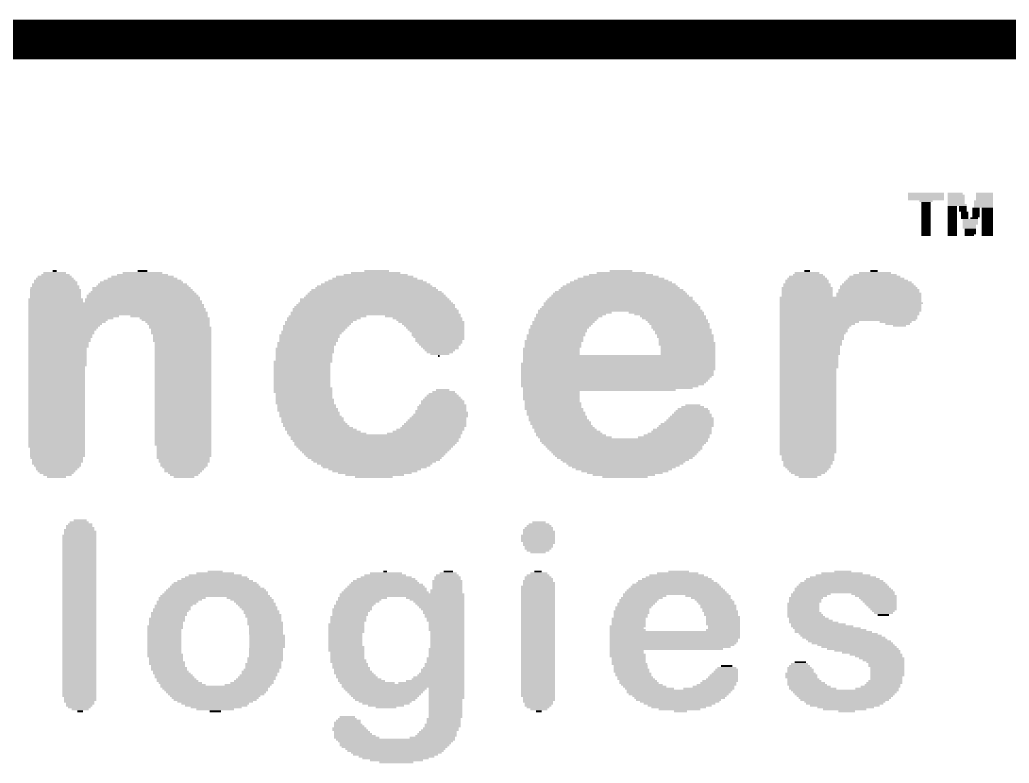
# Model space of a CAD drawing. Extents: x -52 to 61, y -28 to 22.
# Drawn here: x -12.52 to -5.86, y 5.52 to 10.52 of the extents above; entities that cross this region are included whole.
import ezdxf

# ---------------------------------------------------------------- set-up
doc = ezdxf.new("R2010")
doc.units = 0
for name, color, linetype in [('1', 12, 'CONTINUOUS'), ('16', 132, 'CONTINUOUS'), ('20', 53, 'CONTINUOUS'), ('21', 53, 'CONTINUOUS')]:
    doc.layers.add(name, color=color, linetype=linetype)

# ---------------------------------------------------------------- blocks, each defined once
blk = doc.blocks.new('RECT')
blk.add_solid([(-0.5, -0.5), (0.5, -0.5), (-0.5, 0.5), (0.5, 0.5)])

msp = doc.modelspace()

# ---------------------------------------------------------------- linework, layer by layer
at = {"layer": '1', "const_width": 0.2032}
msp.add_lwpolyline([(26.035, 10.3505), (-26.035, 10.3505)], dxfattribs=at)
at = {"layer": '16', "const_width": 0.2032}
msp.add_lwpolyline([(26.035, 10.3505), (-26.035, 10.3505)], dxfattribs=at)
at = {"layer": '20', "const_width": 0.2032}
msp.add_lwpolyline([(6.2548, 10.414), (-18.2245, 10.414)], dxfattribs=at)

# ---------------------------------------------------------------- block references
at = {"layer": '21', "yscale": 0.0127}
for p, xscale in [((-6.4199, 9.3472), 0.2413), ((-6.4199, 9.3345), 0.2413), ((-6.4199, 9.3218), 0.2413), ((-6.2167, 9.3345), 0.1143), ((-6.2167, 9.3218), 0.1143), ((-6.223, 9.3472), 0.1016), ((-6.0262, 9.3472), 0.1143), ((-6.0262, 9.3345), 0.1143), ((-6.0262, 9.3218), 0.1143), ((-6.4199, 9.3091), 0.2413), ((-6.4199, 9.2964), 0.0889), ((-6.4199, 9.2837), 0.0635), ((-6.4199, 9.271), 0.0635), ((-6.4199, 9.2583), 0.0635), ((-6.4199, 9.2456), 0.0635), ((-6.2167, 9.3091), 0.1143), ((-6.2167, 9.2964), 0.1143), ((-6.2167, 9.2837), 0.1143), ((-6.2103, 9.271), 0.127), ((-6.242, 9.2583), 0.0635), ((-6.242, 9.2456), 0.0635), ((-6.1722, 9.2583), 0.0508), ((-6.1722, 9.2456), 0.0508), ((-6.0833, 9.2456), 0.0508), ((-6.0325, 9.2964), 0.127), ((-6.0325, 9.2837), 0.127), ((-6.0325, 9.271), 0.127), ((-6.0325, 9.2583), 0.127), ((-6.0262, 9.3091), 0.1143), ((-6.0071, 9.2456), 0.0762), ((-6.4199, 9.2329), 0.0635), ((-6.4199, 9.2202), 0.0635), ((-6.4199, 9.2075), 0.0635), ((-6.4199, 9.1948), 0.0635), ((-6.4199, 9.1821), 0.0635), ((-6.242, 9.2329), 0.0635), ((-6.242, 9.2202), 0.0635), ((-6.242, 9.2075), 0.0635), ((-6.242, 9.1948), 0.0635), ((-6.242, 9.1821), 0.0635), ((-6.1722, 9.2329), 0.0508), ((-6.1595, 9.2202), 0.0508), ((-6.1595, 9.2075), 0.0508), ((-6.1595, 9.1948), 0.0508), ((-6.1595, 9.1821), 0.0508), ((-6.096, 9.1821), 0.0508), ((-6.0833, 9.2329), 0.0508), ((-6.0833, 9.2202), 0.0508), ((-6.0833, 9.2075), 0.0508), ((-6.0833, 9.1948), 0.0508), ((-6.0071, 9.2329), 0.0762), ((-6.0071, 9.2202), 0.0762), ((-6.0071, 9.2075), 0.0762), ((-6.0071, 9.1948), 0.0762), ((-6.0071, 9.1821), 0.0762), ((-6.4199, 9.1694), 0.0635), ((-6.4199, 9.1567), 0.0635), ((-6.4199, 9.144), 0.0635), ((-6.4199, 9.1313), 0.0635), ((-6.4199, 9.1186), 0.0635), ((-6.242, 9.1694), 0.0635), ((-6.242, 9.1567), 0.0635), ((-6.242, 9.144), 0.0635), ((-6.242, 9.1313), 0.0635), ((-6.242, 9.1186), 0.0635), ((-6.1278, 9.1313), 0.0889), ((-6.1278, 9.1186), 0.0889), ((-6.1214, 9.1694), 0.1016), ((-6.1214, 9.1567), 0.1016), ((-6.1214, 9.144), 0.1016), ((-6.0071, 9.1694), 0.0762), ((-6.0071, 9.1567), 0.0762), ((-6.0071, 9.144), 0.0762), ((-6.0071, 9.1313), 0.0762), ((-6.0071, 9.1186), 0.0762), ((-6.4199, 9.1059), 0.0635), ((-6.4199, 9.0932), 0.0635), ((-6.4199, 9.0805), 0.0635), ((-6.4199, 9.0678), 0.0635), ((-6.242, 9.1059), 0.0635), ((-6.242, 9.0932), 0.0635), ((-6.242, 9.0805), 0.0635), ((-6.242, 9.0678), 0.0635), ((-6.1214, 9.1059), 0.0762), ((-6.1214, 9.0932), 0.0762), ((-6.1214, 9.0805), 0.0762), ((-6.1278, 9.0678), 0.0635), ((-6.0071, 9.1059), 0.0762), ((-6.0071, 9.0932), 0.0762), ((-6.0071, 9.0805), 0.0762), ((-6.0071, 9.0678), 0.0762), ((-12.2809, 8.7884), 0.2286), ((-12.2746, 8.8011), 0.1905), ((-12.2809, 8.8138), 0.1524), ((-12.2809, 8.8265), 0.0254), ((-11.6904, 8.7884), 0.4191), ((-11.6904, 8.8011), 0.3429), ((-11.6904, 8.8138), 0.2667), ((-11.6904, 8.8265), 0.0635), ((-10.1283, 8.7884), 0.5207), ((-10.1219, 8.8011), 0.4318), ((-10.1219, 8.8138), 0.3302), ((-10.1156, 8.8265), 0.1651), ((-8.4709, 8.7884), 0.508), ((-8.4709, 8.8011), 0.4318), ((-8.4709, 8.8138), 0.3302), ((-8.4709, 8.8265), 0.1524), ((-7.22, 8.7884), 0.2413), ((-7.2136, 8.8011), 0.2032), ((-7.22, 8.8138), 0.1651), ((-7.22, 8.8265), 0.0381), ((-6.7628, 8.7884), 0.3429), ((-6.7628, 8.8011), 0.2921), ((-6.7628, 8.8138), 0.2159), ((-6.7691, 8.8265), 0.0508), ((-12.2809, 8.7376), 0.3048), ((-12.2746, 8.7249), 0.3175), ((-12.2746, 8.7503), 0.2921), ((-12.2809, 8.763), 0.2794), ((-12.2809, 8.7757), 0.254), ((-11.6904, 8.7249), 0.6223), ((-11.6904, 8.7376), 0.5969), ((-11.6967, 8.7503), 0.5588), ((-11.6904, 8.763), 0.5207), ((-11.6904, 8.7757), 0.4699), ((-10.1283, 8.7249), 0.7747), ((-10.1219, 8.7376), 0.7366), ((-10.1219, 8.7503), 0.6858), ((-10.1219, 8.763), 0.635), ((-10.1283, 8.7757), 0.5715), ((-8.4772, 8.7249), 0.7747), ((-8.4709, 8.7376), 0.7366), ((-8.4709, 8.7503), 0.6858), ((-8.4709, 8.763), 0.635), ((-8.4709, 8.7757), 0.5842), ((-7.22, 8.7376), 0.3175), ((-7.22, 8.7249), 0.3175), ((-7.22, 8.763), 0.2921), ((-7.22, 8.7503), 0.2921), ((-7.22, 8.7757), 0.2667), ((-6.7437, 8.7249), 0.508), ((-6.7437, 8.7376), 0.4826), ((-6.7437, 8.7503), 0.4572), ((-6.75, 8.763), 0.4191), ((-6.7564, 8.7757), 0.381), ((-12.2809, 8.7122), 0.3302), ((-12.2746, 8.6995), 0.3429), ((-12.2746, 8.6868), 0.3429), ((-12.2746, 8.6741), 0.3429), ((-12.2746, 8.6614), 0.3429), ((-12.2746, 8.6487), 0.3429), ((-11.6904, 8.6614), 0.7493), ((-11.684, 8.6487), 0.762), ((-11.6904, 8.6741), 0.7239), ((-11.6904, 8.6868), 0.6985), ((-11.6904, 8.6995), 0.6731), ((-11.6967, 8.7122), 0.6604), ((-10.1219, 8.6487), 0.9652), ((-10.1219, 8.6614), 0.9398), ((-10.1219, 8.6741), 0.9144), ((-10.1219, 8.6868), 0.889), ((-10.1283, 8.6995), 0.8509), ((-10.1219, 8.7122), 0.8128), ((-8.4709, 8.6487), 0.9652), ((-8.4772, 8.6614), 0.9271), ((-8.4772, 8.6741), 0.9017), ((-8.4772, 8.6868), 0.8763), ((-8.4709, 8.6995), 0.8382), ((-8.4772, 8.7122), 0.8001), ((-6.9279, 8.6487), 0.9525), ((-7.22, 8.7122), 0.3429), ((-7.22, 8.6995), 0.3429), ((-7.22, 8.6868), 0.3429), ((-7.22, 8.6741), 0.3429), ((-7.22, 8.6614), 0.3429), ((-6.7374, 8.6741), 0.5715), ((-6.7374, 8.6614), 0.5715), ((-6.7374, 8.6995), 0.5461), ((-6.7374, 8.6868), 0.5461), ((-6.7374, 8.7122), 0.5207), ((-12.2746, 8.636), 0.3683), ((-12.2746, 8.6233), 0.3683), ((-11.8745, 8.6106), 1.1684), ((-11.8681, 8.5979), 1.1811), ((-11.8681, 8.5852), 1.1811), ((-11.6904, 8.636), 0.7747), ((-11.684, 8.6233), 0.7874), ((-10.1283, 8.5852), 1.0795), ((-10.1219, 8.5979), 1.0668), ((-10.1219, 8.6106), 1.0414), ((-10.1283, 8.636), 1.0033), ((-10.1219, 8.6233), 1.016), ((-8.4709, 8.5852), 1.0668), ((-8.4772, 8.6106), 1.0287), ((-8.4709, 8.5979), 1.0414), ((-8.4772, 8.6233), 1.0033), ((-8.4772, 8.636), 0.9779), ((-6.9279, 8.636), 0.9525), ((-6.9279, 8.6233), 0.9525), ((-6.9279, 8.5979), 0.9525), ((-6.9279, 8.5852), 0.9525), ((-6.9215, 8.6106), 0.9652), ((-11.8618, 8.5725), 1.1938), ((-11.8618, 8.5598), 1.1938), ((-11.8555, 8.5471), 1.2065), ((-11.8555, 8.5344), 1.2065), ((-12.1539, 8.5217), 0.6096), ((-11.5126, 8.5217), 0.5207), ((-10.4458, 8.5217), 0.5207), ((-10.1283, 8.5471), 1.1303), ((-10.1219, 8.5344), 1.143), ((-10.1283, 8.5725), 1.1049), ((-10.1219, 8.5598), 1.1176), ((-9.8044, 8.5217), 0.508), ((-8.8075, 8.5344), 0.4699), ((-8.8201, 8.5217), 0.4445), ((-8.4772, 8.5598), 1.1049), ((-8.782, 8.5471), 0.4953), ((-8.4772, 8.5725), 1.0795), ((-8.1661, 8.5471), 0.508), ((-8.1471, 8.5344), 0.4699), ((-8.1217, 8.5217), 0.4445), ((-6.9279, 8.5725), 0.9525), ((-6.9279, 8.5598), 0.9525), ((-6.9342, 8.5471), 0.9398), ((-6.9342, 8.5344), 0.9398), ((-6.9405, 8.5217), 0.9271), ((-12.173, 8.509), 0.5715), ((-12.1984, 8.4836), 0.5207), ((-12.2111, 8.4709), 0.4953), ((-12.192, 8.4963), 0.5334), ((-12.2174, 8.4582), 0.4826), ((-11.4745, 8.509), 0.4699), ((-11.4681, 8.4963), 0.4572), ((-11.4554, 8.4836), 0.4318), ((-11.449, 8.4709), 0.4191), ((-11.4427, 8.4582), 0.4064), ((-10.522, 8.4582), 0.4445), ((-10.5029, 8.4836), 0.4572), ((-10.5092, 8.4709), 0.4445), ((-10.4711, 8.509), 0.4953), ((-10.4839, 8.4963), 0.4699), ((-9.7727, 8.509), 0.4699), ((-9.7599, 8.4963), 0.4445), ((-9.7473, 8.4836), 0.4445), ((-9.7346, 8.4709), 0.4191), ((-9.7282, 8.4582), 0.4064), ((-8.8773, 8.4582), 0.4064), ((-8.8582, 8.4836), 0.4191), ((-8.8646, 8.4709), 0.4064), ((-8.8392, 8.509), 0.4318), ((-8.8456, 8.4963), 0.4191), ((-8.1153, 8.509), 0.4318), ((-8.0962, 8.4963), 0.4191), ((-8.0899, 8.4836), 0.4064), ((-8.0772, 8.4709), 0.4064), ((-8.0709, 8.4582), 0.3937), ((-6.9469, 8.4963), 0.9144), ((-7.1374, 8.4836), 0.5334), ((-7.1501, 8.4709), 0.508), ((-7.1628, 8.4582), 0.4826), ((-6.9405, 8.509), 0.9271), ((-6.6231, 8.4836), 0.2159), ((-6.6104, 8.4709), 0.1651), ((-6.5977, 8.4582), 0.0889), ((-12.2238, 8.4455), 0.4699), ((-12.2365, 8.4201), 0.4445), ((-12.2365, 8.4074), 0.4445), ((-12.2301, 8.4328), 0.4572), ((-12.2428, 8.3947), 0.4318), ((-12.2428, 8.382), 0.4318), ((-11.4364, 8.4455), 0.4191), ((-11.43, 8.4328), 0.4064), ((-11.43, 8.4201), 0.4064), ((-11.43, 8.4074), 0.4064), ((-11.4237, 8.3947), 0.3937), ((-11.4237, 8.382), 0.3937), ((-10.5664, 8.3947), 0.4064), ((-10.5664, 8.382), 0.4064), ((-10.5473, 8.4201), 0.4191), ((-10.5537, 8.4074), 0.4064), ((-10.5347, 8.4328), 0.4191), ((-10.5283, 8.4455), 0.4318), ((-9.7218, 8.4455), 0.3937), ((-9.7155, 8.4328), 0.381), ((-9.7092, 8.4201), 0.3683), ((-9.7028, 8.4074), 0.3556), ((-9.7028, 8.3947), 0.3556), ((-9.6965, 8.382), 0.3429), ((-8.9091, 8.3947), 0.3937), ((-8.9154, 8.382), 0.381), ((-8.9027, 8.4074), 0.381), ((-8.8963, 8.4328), 0.3937), ((-8.8963, 8.4201), 0.3937), ((-8.8837, 8.4455), 0.3937), ((-8.0709, 8.4455), 0.3937), ((-8.0582, 8.4328), 0.3937), ((-8.0518, 8.4201), 0.381), ((-8.0518, 8.4074), 0.381), ((-8.0391, 8.3947), 0.381), ((-8.0391, 8.382), 0.381), ((-7.1692, 8.4455), 0.4699), ((-7.1755, 8.4328), 0.4572), ((-7.1755, 8.4201), 0.4572), ((-7.1819, 8.4074), 0.4445), ((-7.1882, 8.3947), 0.4318), ((-7.1882, 8.382), 0.4318), ((-12.2492, 8.3693), 0.4191), ((-12.2492, 8.3566), 0.4191), ((-12.2555, 8.3439), 0.4064), ((-12.2555, 8.3312), 0.4064), ((-12.2555, 8.3185), 0.4064), ((-11.4237, 8.3693), 0.3937), ((-11.4237, 8.3566), 0.3937), ((-11.4173, 8.3439), 0.381), ((-11.4173, 8.3312), 0.381), ((-11.4173, 8.3185), 0.381), ((-10.5918, 8.3185), 0.381), ((-10.5854, 8.3439), 0.3937), ((-10.5854, 8.3312), 0.3937), ((-10.5728, 8.3693), 0.3937), ((-10.5728, 8.3566), 0.3937), ((-9.6901, 8.3693), 0.3302), ((-9.6965, 8.3566), 0.3175), ((-9.6901, 8.3439), 0.3048), ((-9.6901, 8.3312), 0.2794), ((-9.6901, 8.3185), 0.254), ((-8.9218, 8.3566), 0.3937), ((-8.9281, 8.3439), 0.381), ((-8.9281, 8.3312), 0.381), ((-8.9281, 8.3185), 0.381), ((-8.9154, 8.3693), 0.381), ((-8.0328, 8.3693), 0.3683), ((-8.0328, 8.3566), 0.3683), ((-8.0264, 8.3439), 0.381), ((-8.0264, 8.3312), 0.381), ((-8.0201, 8.3185), 0.3683), ((-7.1946, 8.3566), 0.4191), ((-7.1946, 8.3439), 0.4191), ((-7.1946, 8.3312), 0.4191), ((-7.1882, 8.3693), 0.4318), ((-7.2009, 8.3185), 0.4064), ((-12.2619, 8.3058), 0.3937), ((-12.2619, 8.2931), 0.3937), ((-12.2619, 8.2804), 0.3937), ((-12.2619, 8.2677), 0.3937), ((-12.2619, 8.255), 0.3937), ((-11.4173, 8.3058), 0.381), ((-11.4173, 8.2931), 0.381), ((-11.4173, 8.2804), 0.381), ((-11.4173, 8.2677), 0.381), ((-11.4173, 8.255), 0.381), ((-10.5982, 8.3058), 0.3937), ((-10.5982, 8.2931), 0.3937), ((-10.5982, 8.2804), 0.3937), ((-10.6045, 8.2677), 0.381), ((-10.6045, 8.255), 0.381), ((-9.6837, 8.3058), 0.2413), ((-9.6901, 8.2931), 0.2032), ((-9.6901, 8.2804), 0.1778), ((-9.6901, 8.2677), 0.127), ((-9.6965, 8.255), 0.0127), ((-8.9408, 8.3058), 0.381), ((-8.9408, 8.2931), 0.381), ((-8.9408, 8.2804), 0.381), ((-8.9408, 8.2677), 0.381), ((-8.4836, 8.255), 1.2954), ((-8.0201, 8.3058), 0.3683), ((-8.0201, 8.2931), 0.3683), ((-8.0201, 8.2804), 0.3683), ((-8.0201, 8.2677), 0.3683), ((-7.2073, 8.255), 0.3937), ((-7.2009, 8.3058), 0.4064), ((-7.2009, 8.2931), 0.4064), ((-7.2009, 8.2804), 0.4064), ((-7.2009, 8.2677), 0.4064), ((-12.2619, 8.2423), 0.3937), ((-12.2619, 8.2296), 0.3937), ((-12.2619, 8.2169), 0.3937), ((-12.2619, 8.2042), 0.3937), ((-12.2619, 8.1915), 0.3937), ((-11.4173, 8.2423), 0.381), ((-11.4173, 8.2296), 0.381), ((-11.4173, 8.2169), 0.381), ((-11.4173, 8.2042), 0.381), ((-11.4173, 8.1915), 0.381), ((-10.6109, 8.2169), 0.3937), ((-10.6172, 8.2042), 0.381), ((-10.6172, 8.1915), 0.381), ((-10.6045, 8.2423), 0.381), ((-10.6045, 8.2296), 0.381), ((-8.49, 8.2042), 1.3081), ((-8.49, 8.1915), 1.3081), ((-8.4836, 8.2423), 1.2954), ((-8.4836, 8.2296), 1.2954), ((-8.4836, 8.2169), 1.2954), ((-7.2073, 8.2423), 0.3937), ((-7.2073, 8.2296), 0.3937), ((-7.2073, 8.2169), 0.3937), ((-7.2073, 8.2042), 0.3937), ((-7.2073, 8.1915), 0.3937), ((-12.2682, 8.1788), 0.381), ((-12.2682, 8.1661), 0.381), ((-12.2682, 8.1534), 0.381), ((-12.2682, 8.1407), 0.381), ((-12.2682, 8.128), 0.381), ((-12.2682, 8.1153), 0.381), ((-11.4173, 8.1788), 0.381), ((-11.4173, 8.1661), 0.381), ((-11.4173, 8.1534), 0.381), ((-11.4173, 8.1407), 0.381), ((-11.4173, 8.128), 0.381), ((-11.4173, 8.1153), 0.381), ((-10.6172, 8.1788), 0.381), ((-10.6172, 8.1661), 0.381), ((-10.6172, 8.1534), 0.381), ((-10.6172, 8.1407), 0.381), ((-10.6172, 8.128), 0.381), ((-10.6172, 8.1153), 0.381), ((-8.49, 8.1788), 1.3081), ((-8.49, 8.1661), 1.3081), ((-8.5027, 8.1153), 1.2827), ((-8.4963, 8.1534), 1.2954), ((-8.4963, 8.1407), 1.2954), ((-8.4963, 8.128), 1.2954), ((-7.2073, 8.1788), 0.3937), ((-7.2136, 8.1661), 0.381), ((-7.2136, 8.1534), 0.381), ((-7.2136, 8.1407), 0.381), ((-7.2136, 8.128), 0.381), ((-7.2136, 8.1153), 0.381), ((-12.2682, 8.1026), 0.381), ((-12.2682, 8.0899), 0.381), ((-12.2682, 8.0772), 0.381), ((-12.2682, 8.0645), 0.381), ((-12.2682, 8.0518), 0.381), ((-11.4173, 8.1026), 0.381), ((-11.4173, 8.0899), 0.381), ((-11.4173, 8.0772), 0.381), ((-11.4173, 8.0645), 0.381), ((-11.4173, 8.0518), 0.381), ((-10.6172, 8.1026), 0.381), ((-10.6172, 8.0899), 0.381), ((-10.6172, 8.0772), 0.381), ((-10.6172, 8.0645), 0.381), ((-10.6172, 8.0518), 0.381), ((-8.5281, 8.0645), 1.2319), ((-8.509, 8.1026), 1.27), ((-8.5153, 8.0899), 1.2573), ((-8.5217, 8.0772), 1.2446), ((-8.5471, 8.0518), 1.1938), ((-7.2136, 8.1026), 0.381), ((-7.2136, 8.0899), 0.381), ((-7.2136, 8.0772), 0.381), ((-7.2136, 8.0645), 0.381), ((-7.2136, 8.0518), 0.381), ((-12.2682, 8.0391), 0.381), ((-12.2682, 8.0264), 0.381), ((-12.2682, 8.0137), 0.381), ((-12.2682, 8.001), 0.381), ((-12.2682, 7.9883), 0.381), ((-11.4173, 8.0391), 0.381), ((-11.4173, 8.0264), 0.381), ((-11.4173, 8.0137), 0.381), ((-11.4173, 8.001), 0.381), ((-11.4173, 7.9883), 0.381), ((-10.6109, 8.0391), 0.3937), ((-10.6109, 8.0264), 0.3937), ((-10.6109, 8.0137), 0.3937), ((-10.6045, 8.001), 0.381), ((-10.6045, 7.9883), 0.381), ((-9.6711, 7.9883), 0.2159), ((-9.6711, 8.001), 0.1905), ((-9.6647, 8.0137), 0.1524), ((-9.6711, 8.0264), 0.0889), ((-8.617, 8.0264), 1.0287), ((-8.5598, 8.0391), 1.143), ((-8.9408, 8.0137), 0.381), ((-8.9408, 8.001), 0.381), ((-8.9408, 7.9883), 0.381), ((-7.2136, 8.0391), 0.381), ((-7.2136, 8.0264), 0.381), ((-7.2136, 8.0137), 0.381), ((-7.2136, 8.001), 0.381), ((-7.2136, 7.9883), 0.381), ((-12.2682, 7.9756), 0.381), ((-12.2682, 7.9629), 0.381), ((-12.2682, 7.9502), 0.381), ((-12.2682, 7.9375), 0.381), ((-12.2682, 7.9248), 0.381), ((-11.4173, 7.9756), 0.381), ((-11.4173, 7.9629), 0.381), ((-11.4173, 7.9502), 0.381), ((-11.4173, 7.9375), 0.381), ((-11.4173, 7.9248), 0.381), ((-10.6045, 7.9756), 0.381), ((-10.5982, 7.9629), 0.3937), ((-10.5982, 7.9502), 0.3937), ((-10.5982, 7.9375), 0.3937), ((-10.5854, 7.9248), 0.3937), ((-9.6711, 7.9248), 0.3175), ((-9.6711, 7.9502), 0.2921), ((-9.6711, 7.9375), 0.2921), ((-9.6711, 7.9629), 0.2667), ((-9.6711, 7.9756), 0.2413), ((-8.9408, 7.9756), 0.381), ((-8.9408, 7.9629), 0.381), ((-8.9345, 7.9502), 0.3683), ((-8.9281, 7.9375), 0.381), ((-8.9281, 7.9248), 0.381), ((-7.9883, 7.9248), 0.1016), ((-7.2136, 7.9756), 0.381), ((-7.2136, 7.9629), 0.381), ((-7.2136, 7.9502), 0.381), ((-7.2136, 7.9375), 0.381), ((-7.2136, 7.9248), 0.381), ((-12.2682, 7.9121), 0.381), ((-12.2682, 7.8994), 0.381), ((-12.2682, 7.8867), 0.381), ((-12.2682, 7.874), 0.381), ((-12.2682, 7.8613), 0.381), ((-12.2682, 7.8486), 0.381), ((-11.4173, 7.9121), 0.381), ((-11.4173, 7.8994), 0.381), ((-11.4173, 7.8867), 0.381), ((-11.4173, 7.874), 0.381), ((-11.4173, 7.8613), 0.381), ((-11.4173, 7.8486), 0.381), ((-10.5791, 7.8994), 0.4064), ((-10.5791, 7.8867), 0.4064), ((-10.5854, 7.9121), 0.3937), ((-10.5601, 7.8486), 0.4191), ((-10.5664, 7.874), 0.4064), ((-10.5664, 7.8613), 0.4064), ((-9.6901, 7.8486), 0.381), ((-9.6837, 7.8613), 0.3683), ((-9.6837, 7.8867), 0.3429), ((-9.6774, 7.874), 0.3556), ((-9.6774, 7.9121), 0.3302), ((-9.6774, 7.8994), 0.3302), ((-8.9281, 7.9121), 0.381), ((-8.9218, 7.8994), 0.3937), ((-8.9154, 7.8867), 0.381), ((-8.9091, 7.874), 0.3937), ((-8.9091, 7.8613), 0.3937), ((-8.8963, 7.8486), 0.3937), ((-8.001, 7.8486), 0.2794), ((-7.9947, 7.8613), 0.2667), ((-7.9947, 7.874), 0.2413), ((-7.9883, 7.8867), 0.2286), ((-7.9883, 7.8994), 0.2032), ((-7.9883, 7.9121), 0.1524), ((-7.2136, 7.9121), 0.381), ((-7.2136, 7.8994), 0.381), ((-7.2136, 7.8867), 0.381), ((-7.2136, 7.874), 0.381), ((-7.2136, 7.8613), 0.381), ((-7.2136, 7.8486), 0.381), ((-12.2682, 7.8359), 0.381), ((-12.2682, 7.8232), 0.381), ((-12.2682, 7.8105), 0.381), ((-12.2682, 7.7978), 0.381), ((-12.2682, 7.7851), 0.381), ((-11.4173, 7.8359), 0.381), ((-11.4173, 7.8232), 0.381), ((-11.4173, 7.8105), 0.381), ((-11.4173, 7.7978), 0.381), ((-11.4173, 7.7851), 0.381), ((-10.5473, 7.8359), 0.4191), ((-10.5473, 7.8232), 0.4191), ((-10.541, 7.8105), 0.4318), ((-10.522, 7.7851), 0.4445), ((-10.5283, 7.7978), 0.4318), ((-9.7282, 7.7851), 0.4318), ((-9.7218, 7.7978), 0.4191), ((-9.7155, 7.8105), 0.4064), ((-9.7092, 7.8232), 0.3937), ((-9.7028, 7.8359), 0.381), ((-8.89, 7.8232), 0.4064), ((-8.8963, 7.8359), 0.3937), ((-8.8773, 7.8105), 0.4064), ((-8.8773, 7.7978), 0.4064), ((-8.8646, 7.7851), 0.4064), ((-8.0328, 7.7851), 0.3683), ((-8.0264, 7.7978), 0.3556), ((-8.0137, 7.8105), 0.3302), ((-8.0074, 7.8232), 0.3175), ((-8.001, 7.8359), 0.3048), ((-7.2136, 7.8359), 0.381), ((-7.2136, 7.8232), 0.381), ((-7.2136, 7.8105), 0.381), ((-7.2136, 7.7978), 0.381), ((-7.2136, 7.7851), 0.381), ((-12.2682, 7.7724), 0.381), ((-12.2682, 7.7597), 0.381), ((-12.2682, 7.747), 0.381), ((-12.2682, 7.7343), 0.381), ((-12.2682, 7.7216), 0.381), ((-11.4173, 7.7724), 0.381), ((-11.4173, 7.7597), 0.381), ((-11.4173, 7.747), 0.381), ((-11.4173, 7.7343), 0.381), ((-11.4173, 7.7216), 0.381), ((-10.5029, 7.7724), 0.4572), ((-10.4902, 7.7597), 0.4826), ((-10.4711, 7.747), 0.4953), ((-10.4521, 7.7343), 0.5334), ((-10.1283, 7.7216), 1.1557), ((-9.7917, 7.7343), 0.508), ((-9.7727, 7.747), 0.4699), ((-9.7536, 7.7597), 0.4572), ((-9.7409, 7.7724), 0.4318), ((-8.8582, 7.7724), 0.4191), ((-8.8329, 7.747), 0.4445), ((-8.8456, 7.7597), 0.4191), ((-8.8201, 7.7343), 0.4445), ((-8.8075, 7.7216), 0.4699), ((-8.0962, 7.7216), 0.4445), ((-8.0772, 7.7343), 0.4318), ((-8.0645, 7.747), 0.4064), ((-8.0582, 7.7597), 0.3937), ((-8.0455, 7.7724), 0.3683), ((-7.2136, 7.7724), 0.381), ((-7.2136, 7.7597), 0.381), ((-7.2136, 7.747), 0.381), ((-7.2136, 7.7343), 0.381), ((-7.2136, 7.7216), 0.381), ((-12.2682, 7.7089), 0.381), ((-12.2682, 7.6962), 0.381), ((-12.2682, 7.6835), 0.381), ((-12.2682, 7.6708), 0.381), ((-12.2682, 7.6581), 0.381), ((-11.4173, 7.7089), 0.381), ((-11.4173, 7.6962), 0.381), ((-11.4173, 7.6835), 0.381), ((-11.4173, 7.6708), 0.381), ((-11.4173, 7.6581), 0.381), ((-10.1219, 7.7089), 1.143), ((-10.1283, 7.6962), 1.1303), ((-10.1219, 7.6835), 1.1176), ((-10.1219, 7.6708), 1.0922), ((-10.1283, 7.6581), 1.0795), ((-8.782, 7.7089), 0.4953), ((-8.4519, 7.6962), 1.1303), ((-8.4519, 7.6835), 1.1303), ((-8.4519, 7.6708), 1.1049), ((-8.4519, 7.6581), 1.0795), ((-8.1153, 7.7089), 0.4826), ((-7.2136, 7.7089), 0.381), ((-7.2136, 7.6962), 0.381), ((-7.2136, 7.6835), 0.381), ((-7.2136, 7.6708), 0.381), ((-7.2136, 7.6581), 0.381), ((-12.2682, 7.6454), 0.381), ((-12.2619, 7.6327), 0.3683), ((-12.2619, 7.62), 0.3683), ((-12.2619, 7.6073), 0.3683), ((-12.2619, 7.5946), 0.3683), ((-12.2619, 7.5819), 0.3683), ((-11.4109, 7.6454), 0.3683), ((-11.4109, 7.6327), 0.3683), ((-11.4109, 7.62), 0.3683), ((-11.4109, 7.6073), 0.3683), ((-11.4109, 7.5946), 0.3683), ((-11.4109, 7.5819), 0.3683), ((-10.1283, 7.6454), 1.0541), ((-10.1283, 7.6327), 1.0287), ((-10.1283, 7.62), 1.0033), ((-10.1283, 7.6073), 0.9779), ((-10.1283, 7.5946), 0.9525), ((-10.1283, 7.5819), 0.9271), ((-8.4519, 7.6454), 1.0541), ((-8.4455, 7.6327), 1.0414), ((-8.4455, 7.62), 1.016), ((-8.4455, 7.6073), 0.9906), ((-8.4455, 7.5946), 0.9652), ((-8.4455, 7.5819), 0.9398), ((-7.2136, 7.6454), 0.381), ((-7.2136, 7.6327), 0.381), ((-7.2136, 7.62), 0.381), ((-7.2136, 7.6073), 0.381), ((-7.22, 7.5946), 0.3683), ((-7.2136, 7.5819), 0.3556), ((-12.2682, 7.5692), 0.3556), ((-12.2619, 7.5565), 0.3429), ((-12.2619, 7.5438), 0.3429), ((-12.2682, 7.5311), 0.3302), ((-12.2619, 7.5184), 0.3175), ((-11.4173, 7.5692), 0.3556), ((-11.4109, 7.5565), 0.3429), ((-11.4109, 7.5438), 0.3429), ((-11.4109, 7.5311), 0.3175), ((-11.4109, 7.5184), 0.3175), ((-10.1283, 7.5692), 0.9017), ((-10.1219, 7.5565), 0.8636), ((-10.1283, 7.5438), 0.8255), ((-10.1283, 7.5311), 0.7747), ((-10.1219, 7.5184), 0.7366), ((-8.4455, 7.5692), 0.9144), ((-8.4455, 7.5565), 0.8636), ((-8.4519, 7.5438), 0.8255), ((-8.4455, 7.5311), 0.7874), ((-8.4519, 7.5184), 0.7493), ((-7.2136, 7.5692), 0.3556), ((-7.2136, 7.5565), 0.3556), ((-7.22, 7.5184), 0.3175), ((-7.2136, 7.5438), 0.3302), ((-7.2136, 7.5311), 0.3302), ((-12.2619, 7.5057), 0.2921), ((-12.2682, 7.493), 0.2794), ((-12.2682, 7.4803), 0.254), ((-12.2682, 7.4676), 0.2286), ((-12.2619, 7.4549), 0.1905), ((-11.4109, 7.5057), 0.2921), ((-11.4173, 7.4803), 0.254), ((-11.4109, 7.493), 0.2667), ((-11.4109, 7.4676), 0.2159), ((-11.4109, 7.4549), 0.1905), ((-10.1283, 7.5057), 0.6985), ((-10.1283, 7.493), 0.6223), ((-10.1283, 7.4803), 0.5715), ((-10.1283, 7.4676), 0.4953), ((-10.1283, 7.4549), 0.3937), ((-8.4519, 7.5057), 0.6985), ((-8.4519, 7.493), 0.6477), ((-8.4455, 7.4803), 0.5842), ((-8.4455, 7.4676), 0.508), ((-8.4519, 7.4549), 0.4191), ((-7.2136, 7.5057), 0.3048), ((-7.2136, 7.493), 0.2794), ((-7.2136, 7.4803), 0.254), ((-7.2136, 7.4676), 0.2286), ((-7.2136, 7.4549), 0.1778), ((-12.2682, 7.4422), 0.127), ((-11.4109, 7.4422), 0.1397), ((-10.1346, 7.4422), 0.254), ((-8.4455, 7.4422), 0.3048), ((-7.2136, 7.4422), 0.127), ((-12.1095, 7.1247), 0.1651), ((-12.1158, 7.1374), 0.127), ((-12.1095, 7.1501), 0.0889), ((-9.0234, 7.1247), 0.1397), ((-9.0234, 7.1374), 0.0889), ((-12.1095, 7.0739), 0.2159), ((-12.1095, 7.0612), 0.2159), ((-12.1158, 7.0866), 0.2032), ((-12.1095, 7.0993), 0.1905), ((-12.1158, 7.112), 0.1778), ((-9.0234, 7.0739), 0.2159), ((-9.0234, 7.0612), 0.2159), ((-9.0297, 7.0866), 0.2032), ((-9.0234, 7.0993), 0.1905), ((-9.0234, 7.112), 0.1651), ((-12.1158, 7.0485), 0.2286), ((-12.1158, 7.0358), 0.2286), ((-12.1158, 7.0231), 0.2286), ((-12.1158, 7.0104), 0.2286), ((-12.1158, 6.9977), 0.2286), ((-12.1158, 6.985), 0.2286), ((-9.0297, 7.0485), 0.2286), ((-9.0297, 7.0358), 0.2286), ((-9.0297, 7.0231), 0.2286), ((-9.0297, 7.0104), 0.2286), ((-9.0234, 6.9977), 0.2159), ((-9.0297, 6.985), 0.2032), ((-12.1158, 6.9723), 0.2286), ((-12.1158, 6.9596), 0.2286), ((-12.1158, 6.9469), 0.2286), ((-12.1158, 6.9342), 0.2286), ((-12.1158, 6.9215), 0.2286), ((-9.0234, 6.9723), 0.1905), ((-9.0297, 6.9596), 0.1778), ((-9.0297, 6.9469), 0.1524), ((-9.0297, 6.9342), 0.1016), ((-12.1158, 6.9088), 0.2286), ((-12.1158, 6.8961), 0.2286), ((-12.1158, 6.8834), 0.2286), ((-12.1158, 6.8707), 0.2286), ((-12.1158, 6.858), 0.2286), ((-12.1158, 6.8453), 0.2286), ((-12.1158, 6.8326), 0.2286), ((-12.1158, 6.8199), 0.2286), ((-12.1158, 6.8072), 0.2286), ((-12.1158, 6.7945), 0.2286), ((-11.2014, 6.7945), 0.254), ((-11.2014, 6.8072), 0.1016), ((-10.0521, 6.7945), 0.2159), ((-10.0584, 6.8072), 0.0254), ((-9.633, 6.7945), 0.1143), ((-9.633, 6.8072), 0.0635), ((-9.0234, 6.7945), 0.1143), ((-9.0297, 6.8072), 0.0508), ((-8.0899, 6.7945), 0.2794), ((-8.0836, 6.8072), 0.1397), ((-6.985, 6.7945), 0.2794), ((-6.9787, 6.8072), 0.1143), ((-12.1158, 6.7818), 0.2286), ((-12.1158, 6.7691), 0.2286), ((-12.1158, 6.7564), 0.2286), ((-12.1158, 6.7437), 0.2286), ((-12.1158, 6.731), 0.2286), ((-12.1158, 6.7183), 0.2286), ((-11.2014, 6.7183), 0.5842), ((-11.2014, 6.731), 0.5588), ((-11.2014, 6.7437), 0.508), ((-11.2014, 6.7564), 0.4572), ((-11.1951, 6.7691), 0.4191), ((-11.2014, 6.7818), 0.3556), ((-10.0521, 6.7183), 0.4953), ((-10.0584, 6.731), 0.4572), ((-10.0584, 6.7437), 0.4318), ((-10.0521, 6.7564), 0.3937), ((-10.0521, 6.7691), 0.3429), ((-10.0584, 6.7818), 0.2794), ((-9.6393, 6.7437), 0.2032), ((-9.6393, 6.731), 0.2032), ((-9.6393, 6.7183), 0.2032), ((-9.6393, 6.7691), 0.1778), ((-9.6393, 6.7564), 0.1778), ((-9.6393, 6.7818), 0.1524), ((-9.0234, 6.731), 0.2159), ((-9.0234, 6.7183), 0.2159), ((-9.0297, 6.7437), 0.2032), ((-9.0234, 6.7564), 0.1905), ((-9.0297, 6.7691), 0.1778), ((-9.0297, 6.7818), 0.1524), ((-8.1026, 6.7183), 0.5842), ((-8.0962, 6.731), 0.5461), ((-8.1026, 6.7437), 0.508), ((-8.0962, 6.7564), 0.4699), ((-8.0962, 6.7691), 0.4191), ((-8.0962, 6.7818), 0.3683), ((-6.9787, 6.7183), 0.5969), ((-6.9787, 6.731), 0.5715), ((-6.9723, 6.7437), 0.5334), ((-6.9787, 6.7564), 0.4953), ((-6.9787, 6.7691), 0.4445), ((-6.9787, 6.7818), 0.3683), ((-12.1158, 6.7056), 0.2286), ((-12.1158, 6.6929), 0.2286), ((-12.1158, 6.6802), 0.2286), ((-12.1158, 6.6675), 0.2286), ((-12.1158, 6.6548), 0.2286), ((-11.2014, 6.6548), 0.7112), ((-11.1951, 6.6675), 0.6985), ((-11.1951, 6.6802), 0.6731), ((-11.1951, 6.6929), 0.6477), ((-11.2014, 6.7056), 0.6096), ((-9.9441, 6.6548), 0.8382), ((-10.0584, 6.6675), 0.5842), ((-10.0584, 6.6802), 0.5588), ((-10.0521, 6.6929), 0.5461), ((-10.0521, 6.7056), 0.5207), ((-9.6456, 6.6802), 0.2159), ((-9.6456, 6.6675), 0.2159), ((-9.6393, 6.7056), 0.2032), ((-9.6393, 6.6929), 0.2032), ((-9.0297, 6.7056), 0.2286), ((-9.0297, 6.6929), 0.2286), ((-9.0297, 6.6802), 0.2286), ((-9.0297, 6.6675), 0.2286), ((-9.0297, 6.6548), 0.2286), ((-8.1026, 6.6548), 0.7112), ((-8.1026, 6.6675), 0.6858), ((-8.1026, 6.6802), 0.6604), ((-8.1026, 6.6929), 0.635), ((-8.1026, 6.7056), 0.6096), ((-7.1946, 6.6548), 0.2667), ((-6.9723, 6.6675), 0.6858), ((-6.9787, 6.6929), 0.6477), ((-6.9723, 6.6802), 0.6604), ((-6.9787, 6.7056), 0.6223), ((-6.7755, 6.6548), 0.2921), ((-12.1158, 6.6421), 0.2286), ((-12.1158, 6.6294), 0.2286), ((-12.1158, 6.6167), 0.2286), ((-12.1158, 6.604), 0.2286), ((-12.1158, 6.5913), 0.2286), ((-11.4618, 6.5913), 0.2667), ((-11.4554, 6.604), 0.2794), ((-11.4364, 6.6167), 0.2921), ((-11.4237, 6.6294), 0.3175), ((-11.2014, 6.6421), 0.7366), ((-10.9728, 6.6294), 0.3048), ((-10.9538, 6.6167), 0.2921), ((-10.9411, 6.604), 0.2667), ((-10.9284, 6.5913), 0.2667), ((-10.2426, 6.604), 0.2921), ((-10.2553, 6.5913), 0.2667), ((-10.2299, 6.6167), 0.2921), ((-10.2108, 6.6294), 0.3302), ((-9.9441, 6.6421), 0.8382), ((-9.7218, 6.6294), 0.3937), ((-9.7092, 6.6167), 0.3683), ((-9.6965, 6.604), 0.3429), ((-9.6901, 6.5913), 0.3302), ((-9.0297, 6.6421), 0.2286), ((-9.0297, 6.6294), 0.2286), ((-9.0297, 6.6167), 0.2286), ((-9.0297, 6.604), 0.2286), ((-9.0297, 6.5913), 0.2286), ((-8.3693, 6.5913), 0.254), ((-8.3503, 6.6167), 0.2667), ((-8.3566, 6.604), 0.254), ((-8.3312, 6.6294), 0.2794), ((-8.3122, 6.6421), 0.2921), ((-7.8867, 6.6421), 0.3048), ((-7.8677, 6.6294), 0.2667), ((-7.8486, 6.6167), 0.254), ((-7.8359, 6.604), 0.254), ((-7.8296, 6.5913), 0.2413), ((-7.2454, 6.5913), 0.2159), ((-7.2327, 6.6167), 0.2159), ((-7.2327, 6.604), 0.2159), ((-7.2263, 6.6294), 0.2286), ((-7.2073, 6.6421), 0.2413), ((-6.7564, 6.6421), 0.2794), ((-6.7437, 6.6294), 0.254), ((-6.7374, 6.6167), 0.2413), ((-6.731, 6.604), 0.2286), ((-6.7247, 6.5913), 0.2159), ((-12.1158, 6.5786), 0.2286), ((-12.1158, 6.5659), 0.2286), ((-12.1158, 6.5532), 0.2286), ((-12.1158, 6.5405), 0.2286), ((-12.1158, 6.5278), 0.2286), ((-11.5126, 6.5278), 0.2413), ((-11.4935, 6.5532), 0.254), ((-11.4999, 6.5405), 0.2413), ((-11.4808, 6.5786), 0.254), ((-11.4871, 6.5659), 0.2413), ((-10.922, 6.5786), 0.254), ((-10.9093, 6.5659), 0.254), ((-10.903, 6.5532), 0.2413), ((-10.8902, 6.5405), 0.2413), ((-10.8902, 6.5278), 0.2413), ((-10.287, 6.5405), 0.254), ((-10.2934, 6.5278), 0.2413), ((-10.2806, 6.5532), 0.2667), ((-10.268, 6.5786), 0.2667), ((-10.2743, 6.5659), 0.254), ((-9.6837, 6.5786), 0.3175), ((-9.6774, 6.5659), 0.3048), ((-9.6711, 6.5532), 0.2921), ((-9.6647, 6.5405), 0.2794), ((-9.6647, 6.5278), 0.2794), ((-9.0297, 6.5786), 0.2286), ((-9.0297, 6.5659), 0.2286), ((-9.0297, 6.5532), 0.2286), ((-9.0297, 6.5405), 0.2286), ((-9.0297, 6.5278), 0.2286), ((-8.401, 6.5405), 0.2413), ((-8.401, 6.5278), 0.2413), ((-8.3884, 6.5659), 0.2413), ((-8.3947, 6.5532), 0.2286), ((-8.3757, 6.5786), 0.2413), ((-7.8169, 6.5786), 0.2413), ((-7.8169, 6.5659), 0.2413), ((-7.8042, 6.5405), 0.2413), ((-7.8105, 6.5532), 0.2286), ((-7.7978, 6.5278), 0.2286), ((-7.2454, 6.5786), 0.2159), ((-7.2454, 6.5659), 0.2159), ((-7.2454, 6.5532), 0.2159), ((-7.2454, 6.5405), 0.2159), ((-7.239, 6.5278), 0.2286), ((-6.7183, 6.5786), 0.2032), ((-6.712, 6.5659), 0.1905), ((-6.7056, 6.5532), 0.1778), ((-6.7056, 6.5405), 0.1524), ((-6.7056, 6.5278), 0.127), ((-12.1158, 6.5151), 0.2286), ((-12.1158, 6.5024), 0.2286), ((-12.1158, 6.4897), 0.2286), ((-12.1158, 6.477), 0.2286), ((-12.1158, 6.4643), 0.2286), ((-12.1158, 6.4516), 0.2286), ((-11.5316, 6.4643), 0.2286), ((-11.5316, 6.4516), 0.2286), ((-11.5252, 6.4897), 0.2413), ((-11.5252, 6.477), 0.2413), ((-11.5126, 6.5151), 0.2413), ((-11.5189, 6.5024), 0.2286), ((-10.8776, 6.5151), 0.2413), ((-10.8776, 6.5024), 0.2413), ((-10.8712, 6.4897), 0.2286), ((-10.8712, 6.477), 0.2286), ((-10.8649, 6.4643), 0.2413), ((-10.8649, 6.4516), 0.2413), ((-10.3187, 6.4516), 0.2413), ((-10.3061, 6.5024), 0.2413), ((-10.3061, 6.4897), 0.2413), ((-10.3061, 6.477), 0.2413), ((-10.3124, 6.4643), 0.2286), ((-10.2934, 6.5151), 0.2413), ((-9.6584, 6.5151), 0.2667), ((-9.6584, 6.5024), 0.2667), ((-9.652, 6.4897), 0.254), ((-9.652, 6.477), 0.254), ((-9.6456, 6.4643), 0.2413), ((-9.6456, 6.4516), 0.2413), ((-9.0297, 6.5151), 0.2286), ((-9.0297, 6.5024), 0.2286), ((-9.0297, 6.4897), 0.2286), ((-9.0297, 6.477), 0.2286), ((-9.0297, 6.4643), 0.2286), ((-9.0297, 6.4516), 0.2286), ((-8.4201, 6.4897), 0.2286), ((-8.4201, 6.477), 0.2286), ((-8.4201, 6.4643), 0.2286), ((-8.4201, 6.4516), 0.2286), ((-8.4074, 6.5151), 0.2286), ((-8.4074, 6.5024), 0.2286), ((-7.7978, 6.5151), 0.2286), ((-7.7851, 6.5024), 0.2286), ((-7.7851, 6.4897), 0.2286), ((-7.7851, 6.477), 0.2286), ((-7.7851, 6.4643), 0.2286), ((-7.7851, 6.4516), 0.2286), ((-7.2327, 6.5151), 0.2413), ((-7.2263, 6.5024), 0.254), ((-7.2073, 6.4897), 0.2667), ((-7.1946, 6.477), 0.2921), ((-7.1755, 6.4643), 0.3302), ((-7.1438, 6.4516), 0.3683), ((-6.7056, 6.5151), 0.0762), ((-12.1158, 6.4389), 0.2286), ((-12.1158, 6.4262), 0.2286), ((-12.1158, 6.4135), 0.2286), ((-12.1158, 6.4008), 0.2286), ((-12.1158, 6.3881), 0.2286), ((-11.538, 6.4389), 0.2413), ((-11.538, 6.4262), 0.2413), ((-11.5443, 6.4135), 0.2286), ((-11.5443, 6.4008), 0.2286), ((-11.5443, 6.3881), 0.2286), ((-10.8585, 6.4389), 0.2286), ((-10.8585, 6.4262), 0.2286), ((-10.8585, 6.4135), 0.2286), ((-10.8585, 6.4008), 0.2286), ((-10.8585, 6.3881), 0.2286), ((-10.3251, 6.3881), 0.2286), ((-10.3187, 6.4389), 0.2413), ((-10.3187, 6.4262), 0.2413), ((-10.3187, 6.4135), 0.2413), ((-10.3187, 6.4008), 0.2413), ((-9.6456, 6.4389), 0.2413), ((-9.6456, 6.4262), 0.2413), ((-9.6456, 6.4135), 0.2413), ((-9.6393, 6.4008), 0.2286), ((-9.6393, 6.3881), 0.2286), ((-9.0297, 6.4389), 0.2286), ((-9.0297, 6.4262), 0.2286), ((-9.0297, 6.4135), 0.2286), ((-9.0297, 6.4008), 0.2286), ((-9.0297, 6.3881), 0.2286), ((-8.4265, 6.4389), 0.2413), ((-8.4265, 6.4135), 0.2413), ((-8.109, 6.4008), 0.8763), ((-8.109, 6.3881), 0.8763), ((-8.4328, 6.4262), 0.2286), ((-7.7851, 6.4135), 0.2286), ((-7.7788, 6.4389), 0.2159), ((-7.7788, 6.4262), 0.2159), ((-7.1184, 6.4389), 0.4191), ((-7.0866, 6.4262), 0.4572), ((-7.0422, 6.4008), 0.5207), ((-7.0612, 6.4135), 0.4826), ((-7.0104, 6.3881), 0.5334), ((-12.1158, 6.3754), 0.2286), ((-12.1158, 6.3627), 0.2286), ((-12.1158, 6.35), 0.2286), ((-12.1158, 6.3373), 0.2286), ((-12.1158, 6.3246), 0.2286), ((-11.5443, 6.3754), 0.2286), ((-11.5443, 6.3627), 0.2286), ((-11.5443, 6.35), 0.2286), ((-11.5443, 6.3373), 0.2286), ((-11.5443, 6.3246), 0.2286), ((-10.8521, 6.3754), 0.2413), ((-10.8521, 6.3627), 0.2413), ((-10.8521, 6.35), 0.2413), ((-10.8521, 6.3373), 0.2413), ((-10.8521, 6.3246), 0.2413), ((-10.3251, 6.3754), 0.2286), ((-10.3251, 6.3627), 0.2286), ((-10.3251, 6.35), 0.2286), ((-10.3251, 6.3373), 0.2286), ((-10.3251, 6.3246), 0.2286), ((-9.6393, 6.3754), 0.2286), ((-9.6393, 6.3627), 0.2286), ((-9.6393, 6.35), 0.2286), ((-9.6393, 6.3373), 0.2286), ((-9.6393, 6.3246), 0.2286), ((-9.0297, 6.3754), 0.2286), ((-9.0297, 6.3627), 0.2286), ((-9.0297, 6.35), 0.2286), ((-9.0297, 6.3373), 0.2286), ((-9.0297, 6.3246), 0.2286), ((-8.109, 6.3754), 0.8763), ((-8.109, 6.3627), 0.8763), ((-8.1217, 6.3246), 0.8509), ((-8.1153, 6.35), 0.8636), ((-8.1153, 6.3373), 0.8636), ((-6.9914, 6.3754), 0.5461), ((-6.9723, 6.3627), 0.5588), ((-6.9533, 6.35), 0.5461), ((-6.9342, 6.3373), 0.5588), ((-6.9152, 6.3246), 0.5461), ((-12.1158, 6.3119), 0.2286), ((-12.1158, 6.2992), 0.2286), ((-12.1158, 6.2865), 0.2286), ((-12.1158, 6.2738), 0.2286), ((-12.1158, 6.2611), 0.2286), ((-11.5443, 6.3119), 0.2286), ((-11.5443, 6.2992), 0.2286), ((-11.5443, 6.2865), 0.2286), ((-11.5443, 6.2738), 0.2286), ((-11.5443, 6.2611), 0.2286), ((-10.8585, 6.2865), 0.2286), ((-10.8585, 6.2738), 0.2286), ((-10.8585, 6.2611), 0.2286), ((-10.8521, 6.3119), 0.2413), ((-10.8521, 6.2992), 0.2413), ((-10.3251, 6.3119), 0.2286), ((-10.3187, 6.2992), 0.2413), ((-10.3187, 6.2865), 0.2413), ((-10.3187, 6.2738), 0.2413), ((-10.3124, 6.2611), 0.2286), ((-9.6456, 6.2865), 0.2413), ((-9.6456, 6.2738), 0.2413), ((-9.6456, 6.2611), 0.2413), ((-9.6393, 6.3119), 0.2286), ((-9.6393, 6.2992), 0.2286), ((-9.0297, 6.3119), 0.2286), ((-9.0297, 6.2992), 0.2286), ((-9.0297, 6.2865), 0.2286), ((-9.0297, 6.2738), 0.2286), ((-9.0297, 6.2611), 0.2286), ((-8.128, 6.3119), 0.8382), ((-8.1407, 6.2992), 0.8128), ((-8.1661, 6.2865), 0.762), ((-8.4328, 6.2738), 0.2286), ((-8.4328, 6.2611), 0.2286), ((-6.8898, 6.3119), 0.5207), ((-6.8707, 6.2992), 0.508), ((-6.8453, 6.2865), 0.4826), ((-6.8136, 6.2738), 0.4445), ((-6.7881, 6.2611), 0.3937), ((-12.1158, 6.2484), 0.2286), ((-12.1158, 6.2357), 0.2286), ((-12.1158, 6.223), 0.2286), ((-12.1158, 6.2103), 0.2286), ((-12.1158, 6.1976), 0.2286), ((-12.1158, 6.1849), 0.2286), ((-11.538, 6.2484), 0.2413), ((-11.538, 6.2357), 0.2413), ((-11.5316, 6.223), 0.2286), ((-11.5316, 6.2103), 0.2286), ((-11.5252, 6.1976), 0.2413), ((-11.5252, 6.1849), 0.2413), ((-10.8776, 6.1849), 0.2413), ((-10.8649, 6.223), 0.2413), ((-10.8649, 6.2103), 0.2413), ((-10.8712, 6.1976), 0.2286), ((-10.8585, 6.2484), 0.2286), ((-10.8585, 6.2357), 0.2286), ((-10.3061, 6.2103), 0.2413), ((-10.3061, 6.1976), 0.2413), ((-10.3124, 6.2484), 0.2286), ((-10.3124, 6.2357), 0.2286), ((-10.3124, 6.223), 0.2286), ((-10.2934, 6.1849), 0.2413), ((-9.6584, 6.1849), 0.2667), ((-9.652, 6.223), 0.254), ((-9.652, 6.2103), 0.254), ((-9.652, 6.1976), 0.254), ((-9.6456, 6.2484), 0.2413), ((-9.6456, 6.2357), 0.2413), ((-9.0297, 6.2484), 0.2286), ((-9.0297, 6.2357), 0.2286), ((-9.0297, 6.223), 0.2286), ((-9.0297, 6.2103), 0.2286), ((-9.0297, 6.1976), 0.2286), ((-9.0297, 6.1849), 0.2286), ((-8.4265, 6.2484), 0.2413), ((-8.4265, 6.2357), 0.2413), ((-8.4201, 6.223), 0.2286), ((-8.4201, 6.2103), 0.2286), ((-8.4201, 6.1976), 0.2286), ((-8.4138, 6.1849), 0.2413), ((-7.2708, 6.1849), 0.1143), ((-7.2644, 6.1976), 0.0762), ((-6.7564, 6.2484), 0.3556), ((-6.7374, 6.2357), 0.3175), ((-6.7183, 6.223), 0.3048), ((-6.7056, 6.2103), 0.2794), ((-6.6929, 6.1976), 0.254), ((-6.6866, 6.1849), 0.2413), ((-12.1158, 6.1722), 0.2286), ((-12.1158, 6.1595), 0.2286), ((-12.1158, 6.1468), 0.2286), ((-12.1158, 6.1341), 0.2286), ((-12.1158, 6.1214), 0.2286), ((-11.5126, 6.1595), 0.2413), ((-11.5126, 6.1468), 0.2413), ((-11.5189, 6.1722), 0.2286), ((-11.4999, 6.1341), 0.2413), ((-11.4935, 6.1214), 0.254), ((-10.8966, 6.1341), 0.254), ((-10.903, 6.1214), 0.2413), ((-10.8902, 6.1468), 0.2413), ((-10.8776, 6.1722), 0.2413), ((-10.8776, 6.1595), 0.2413), ((-10.2934, 6.1722), 0.2413), ((-10.287, 6.1595), 0.254), ((-10.268, 6.1214), 0.2667), ((-10.2743, 6.1341), 0.254), ((-10.2806, 6.1468), 0.2413), ((-9.6774, 6.1214), 0.3048), ((-9.6711, 6.1468), 0.2921), ((-9.6711, 6.1341), 0.2921), ((-9.6647, 6.1595), 0.2794), ((-9.6584, 6.1722), 0.2667), ((-9.0297, 6.1722), 0.2286), ((-9.0297, 6.1595), 0.2286), ((-9.0297, 6.1468), 0.2286), ((-9.0297, 6.1341), 0.2286), ((-9.0297, 6.1214), 0.2286), ((-8.4074, 6.1722), 0.2286), ((-8.4074, 6.1595), 0.2286), ((-8.401, 6.1468), 0.2413), ((-8.401, 6.1341), 0.2413), ((-8.3884, 6.1214), 0.2413), ((-7.7724, 6.1214), 0.1778), ((-7.7661, 6.1341), 0.1651), ((-7.7597, 6.1468), 0.1524), ((-7.7597, 6.1595), 0.127), ((-7.7597, 6.1722), 0.0762), ((-7.2644, 6.1214), 0.2032), ((-7.2708, 6.1595), 0.1651), ((-7.2644, 6.1468), 0.1778), ((-7.2644, 6.1341), 0.1778), ((-7.2708, 6.1722), 0.1397), ((-6.6866, 6.1722), 0.2413), ((-6.6802, 6.1595), 0.2286), ((-6.6802, 6.1468), 0.2286), ((-6.6802, 6.1341), 0.2286), ((-6.6802, 6.1214), 0.2286), ((-12.1158, 6.1087), 0.2286), ((-12.1158, 6.096), 0.2286), ((-12.1158, 6.0833), 0.2286), ((-12.1158, 6.0706), 0.2286), ((-12.1158, 6.0579), 0.2286), ((-11.4745, 6.096), 0.2667), ((-11.4808, 6.1087), 0.254), ((-11.4618, 6.0833), 0.2667), ((-11.4554, 6.0706), 0.2794), ((-11.4364, 6.0579), 0.2921), ((-10.9538, 6.0579), 0.2921), ((-10.9411, 6.0706), 0.2667), ((-10.9284, 6.0833), 0.2667), ((-10.922, 6.096), 0.254), ((-10.9093, 6.1087), 0.254), ((-10.2553, 6.1087), 0.2667), ((-10.2489, 6.096), 0.2794), ((-10.2299, 6.0833), 0.2921), ((-10.2172, 6.0706), 0.3175), ((-10.1791, 6.0579), 0.3683), ((-9.7473, 6.0579), 0.4445), ((-9.7218, 6.0706), 0.3937), ((-9.7028, 6.0833), 0.3556), ((-9.6965, 6.096), 0.3429), ((-9.6837, 6.1087), 0.3175), ((-9.0297, 6.1087), 0.2286), ((-9.0297, 6.096), 0.2286), ((-9.0297, 6.0833), 0.2286), ((-9.0297, 6.0706), 0.2286), ((-9.0297, 6.0579), 0.2286), ((-8.3884, 6.1087), 0.2413), ((-8.3757, 6.096), 0.2413), ((-8.3693, 6.0833), 0.254), ((-8.3503, 6.0579), 0.2667), ((-8.3566, 6.0706), 0.254), ((-7.8169, 6.0579), 0.2413), ((-7.8042, 6.0706), 0.2413), ((-7.7915, 6.0833), 0.2159), ((-7.7851, 6.096), 0.2032), ((-7.7788, 6.1087), 0.1905), ((-7.2581, 6.1087), 0.2159), ((-7.2581, 6.096), 0.2159), ((-7.2454, 6.0833), 0.2159), ((-7.239, 6.0706), 0.2286), ((-7.2263, 6.0579), 0.254), ((-6.6993, 6.0579), 0.2413), ((-6.6929, 6.0706), 0.2286), ((-6.6866, 6.096), 0.2159), ((-6.6866, 6.0833), 0.2159), ((-6.6802, 6.1087), 0.2286), ((-12.1158, 6.0452), 0.2286), ((-12.1158, 6.0325), 0.2286), ((-12.1158, 6.0198), 0.2286), ((-12.1158, 6.0071), 0.2286), ((-12.1158, 5.9944), 0.2286), ((-11.4173, 6.0452), 0.3048), ((-11.2014, 6.0325), 0.7366), ((-11.2014, 6.0198), 0.7112), ((-11.1951, 6.0071), 0.6985), ((-11.1951, 5.9944), 0.6731), ((-10.9792, 6.0452), 0.3175), ((-9.9378, 6.0452), 0.8255), ((-9.9378, 6.0325), 0.8255), ((-10.0584, 6.0198), 0.5588), ((-10.0584, 6.0071), 0.5334), ((-10.0584, 5.9944), 0.508), ((-9.6456, 6.0198), 0.2413), ((-9.6456, 6.0071), 0.2413), ((-9.6456, 5.9944), 0.2413), ((-9.0297, 6.0452), 0.2286), ((-9.0297, 6.0325), 0.2286), ((-9.0297, 6.0198), 0.2286), ((-9.0297, 6.0071), 0.2286), ((-9.0297, 5.9944), 0.2286), ((-8.3312, 6.0452), 0.2794), ((-8.3122, 6.0325), 0.2921), ((-8.2804, 6.0198), 0.3302), ((-8.0836, 5.9944), 0.6985), ((-8.0772, 6.0071), 0.7112), ((-7.8803, 6.0198), 0.3429), ((-7.8486, 6.0325), 0.2794), ((-7.8296, 6.0452), 0.2667), ((-7.22, 6.0452), 0.2667), ((-7.1819, 6.0198), 0.3175), ((-7.2009, 6.0325), 0.2794), ((-6.966, 6.0071), 0.7239), ((-6.966, 5.9944), 0.6985), ((-6.75, 6.0198), 0.2921), ((-6.7247, 6.0325), 0.2667), ((-6.712, 6.0452), 0.2413), ((-12.1158, 5.9817), 0.2286), ((-12.1158, 5.969), 0.2286), ((-12.1095, 5.9563), 0.2159), ((-12.1095, 5.9436), 0.2159), ((-12.1158, 5.9309), 0.2032), ((-12.1095, 5.9182), 0.1905), ((-11.1951, 5.9817), 0.6477), ((-11.2014, 5.969), 0.6096), ((-11.2014, 5.9563), 0.5842), ((-11.2014, 5.9436), 0.5588), ((-11.2014, 5.9309), 0.508), ((-11.2014, 5.9182), 0.4572), ((-10.0584, 5.9817), 0.4826), ((-10.0584, 5.969), 0.4572), ((-10.0584, 5.9563), 0.4318), ((-10.0584, 5.9436), 0.4064), ((-10.0584, 5.9309), 0.3556), ((-10.0521, 5.9182), 0.3175), ((-9.652, 5.9436), 0.2286), ((-9.652, 5.9309), 0.2286), ((-9.652, 5.9182), 0.2286), ((-9.6456, 5.9817), 0.2413), ((-9.6456, 5.969), 0.2413), ((-9.6456, 5.9563), 0.2413), ((-9.0297, 5.9817), 0.2286), ((-9.0297, 5.969), 0.2286), ((-9.0234, 5.9563), 0.2159), ((-9.0234, 5.9436), 0.2159), ((-9.0297, 5.9309), 0.2032), ((-9.0234, 5.9182), 0.1905), ((-8.0836, 5.9817), 0.6731), ((-8.0772, 5.969), 0.635), ((-8.0772, 5.9563), 0.6096), ((-8.0836, 5.9436), 0.5715), ((-8.0772, 5.9309), 0.5334), ((-8.0772, 5.9182), 0.4826), ((-6.966, 5.9817), 0.6731), ((-6.966, 5.969), 0.6477), ((-6.966, 5.9563), 0.6223), ((-6.966, 5.9436), 0.5969), ((-6.966, 5.9309), 0.5461), ((-6.966, 5.9182), 0.5207), ((-12.1158, 5.9055), 0.1778), ((-12.1158, 5.8928), 0.1524), ((-12.1095, 5.8801), 0.1143), ((-12.1095, 5.8674), 0.0381), ((-11.1951, 5.9055), 0.4191), ((-11.1951, 5.8928), 0.3429), ((-11.2014, 5.8801), 0.254), ((-11.2014, 5.8674), 0.0762), ((-10.0521, 5.9055), 0.2413), ((-10.0521, 5.8928), 0.1397), ((-9.652, 5.9055), 0.2286), ((-9.652, 5.8928), 0.2286), ((-9.652, 5.8801), 0.2286), ((-9.652, 5.8674), 0.2286), ((-9.652, 5.8547), 0.2286), ((-9.0297, 5.9055), 0.1778), ((-9.0297, 5.8928), 0.1524), ((-9.0234, 5.8801), 0.1143), ((-9.0234, 5.8674), 0.0381), ((-8.0772, 5.9055), 0.4318), ((-8.0836, 5.8928), 0.3683), ((-8.0772, 5.8801), 0.2794), ((-8.0709, 5.8674), 0.0889), ((-6.966, 5.9055), 0.4699), ((-6.9596, 5.8928), 0.381), ((-6.966, 5.8801), 0.2921), ((-6.9533, 5.8674), 0.1143), ((-10.3124, 5.7912), 0.1778), ((-10.3061, 5.8039), 0.1651), ((-10.3124, 5.8166), 0.127), ((-10.3124, 5.8293), 0.1016), ((-9.6647, 5.8166), 0.2286), ((-9.6647, 5.8039), 0.2286), ((-9.6647, 5.7912), 0.2286), ((-9.652, 5.842), 0.2286), ((-9.652, 5.8293), 0.2286), ((-10.2997, 5.7531), 0.2286), ((-10.2934, 5.7404), 0.2413), ((-10.3061, 5.7785), 0.1905), ((-10.2997, 5.7658), 0.2032), ((-10.2806, 5.7277), 0.2413), ((-9.7028, 5.7277), 0.254), ((-9.6901, 5.7404), 0.254), ((-9.6837, 5.7531), 0.2413), ((-9.6711, 5.7785), 0.2413), ((-9.6711, 5.7658), 0.2413), ((-10.2743, 5.715), 0.254), ((-10.2616, 5.7023), 0.2794), ((-10.2489, 5.6896), 0.3048), ((-9.9886, 5.6769), 0.8001), ((-9.9886, 5.6642), 0.7747), ((-9.9886, 5.6515), 0.7493), ((-9.7409, 5.6896), 0.3048), ((-9.7155, 5.7023), 0.2794), ((-9.7092, 5.715), 0.2667), ((-9.9949, 5.6388), 0.7366), ((-9.9949, 5.6261), 0.7112), ((-9.9886, 5.6134), 0.6731), ((-9.9886, 5.6007), 0.6477), ((-9.9822, 5.588), 0.6096), ((-9.9886, 5.5753), 0.5715), ((-9.9822, 5.5626), 0.508), ((-9.9886, 5.5499), 0.4445), ((-9.9822, 5.5372), 0.3556), ((-9.9822, 5.5245), 0.2286)]:
    msp.add_blockref('RECT', p, dxfattribs=dict(at, xscale=xscale))

doc.saveas('drawing.dxf')
